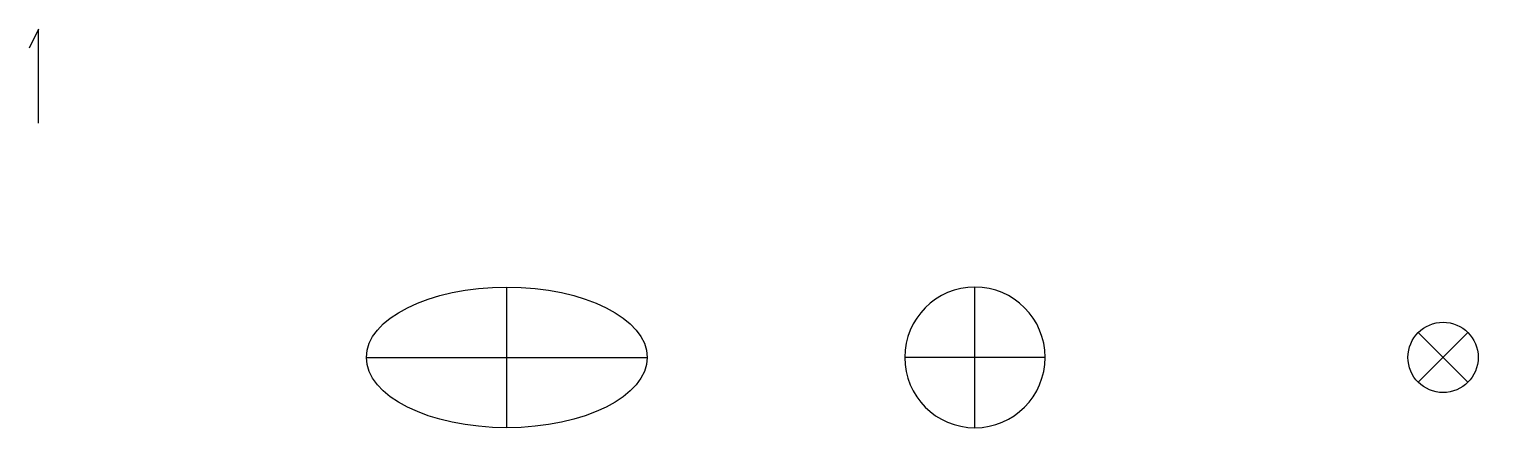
# Model space of a CAD drawing. Header units: millimetres. Extents: x 980 to 4106, y -150 to 700.
import ezdxf

# ---------------------------------------------------------------- set-up
doc = ezdxf.new("R2010")
doc.units = ezdxf.units.MM
doc.layers.add('E-LIGHT', color=2, linetype='Continuous')

# ---------------------------------------------------------------- blocks, each defined once
blk = doc.blocks.new('ARROW', base_point=(10, 0))
for p, q in [((10, 0), (110, 0)), ((110, 0), (90, 10))]:
    blk.add_line(p, q)
blk = doc.blocks.new('LT-DL')
for p, q in [((0, -150), (0, 150)), ((-150, 0), (150, 0))]:
    blk.add_line(p, q)
blk.add_circle((0, 0), 150)

msp = doc.modelspace()

# ---------------------------------------------------------------- block references
at = {"layer": 'E-LIGHT'}
for name, p, xscale, yscale, rotation in [('ARROW', (1000, 500), 2, 2, 90), ('LT-DL', (4000, 0), 0.5, 0.5, 45)]:
    msp.add_blockref(name, p, dxfattribs=dict(at, xscale=xscale, yscale=yscale, rotation=rotation))
for p, xscale in [((2000, 0), 2), ((3000, 0), -1)]:
    msp.add_blockref('LT-DL', p, dxfattribs=dict(at, xscale=xscale))

doc.saveas('drawing.dxf')
